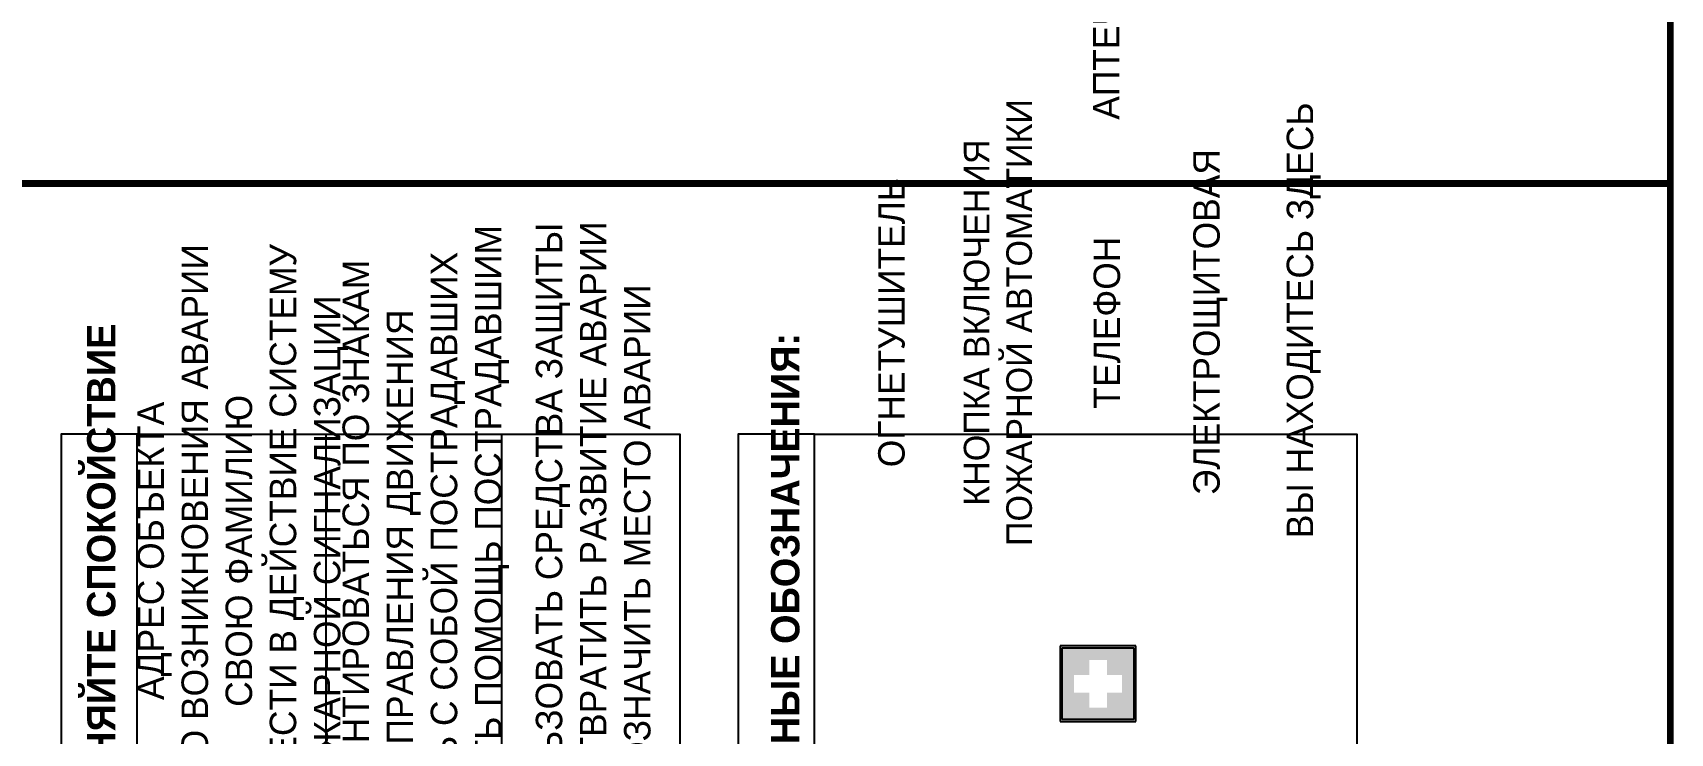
# Model space of a CAD drawing. Header units: millimetres. Extents: x 13114 to 67229, y 22859 to 38520.
# Drawn here: x 25449.5 to 25622.8, y 31233.5 to 31307.7 of the extents above; entities that cross this region are included whole.
import ezdxf

# ---------------------------------------------------------------- set-up
doc = ezdxf.new("R2010")
doc.units = ezdxf.units.MM
doc.styles.add('обычный', font='arial.ttf')

# ---------------------------------------------------------------- blocks, each defined once
blk = doc.blocks.new('A$C18900ED3')
h = blk.add_hatch(color=126)
h.paths.add_polyline_path([(-0.18, -0.18), (-7.02, -0.18), (-7.02, -7.02), (-0.18, -7.02)])
h.paths.add_polyline_path([(-5.89, -4.46), (-5.89, -2.77), (-4.46, -2.77), (-4.46, -1.31), (-2.77, -1.31), (-2.77, -2.77), (-1.33, -2.77), (-1.33, -4.46), (-2.77, -4.46), (-2.77, -5.89), (-4.46, -5.89), (-4.46, -4.46)], flags=16)
at = {"color": 126}
for p, q in [((-7.2, 0), (-7.2, -7.2)), ((0, 0), (-7.2, 0)), ((0, -7.2), (0, 0)), ((-7.02, -7.02), (-7.02, -0.18)), ((-7.02, -0.18), (-0.18, -0.18)), ((-0.18, -0.18), (-0.18, -7.02)), ((-7.2, -7.2), (0, -7.2)), ((-0.18, -7.02), (-7.02, -7.02))]:
    blk.add_line(p, q, dxfattribs=at)

msp = doc.modelspace()

# ---------------------------------------------------------------- linework, layer by layer
at = {"color": 1, "lineweight": 100}
for points in [[(25022.76, 31686.74), (25622.76, 31686.74), (25622.76, 31291.74), (25022.76, 31291.74)], [(25022.76, 31291.74), (25622.76, 31291.74), (25622.76, 30896.74), (25022.76, 30896.74)]]:
    msp.add_lwpolyline(points, close=True, dxfattribs=at)
for points in [[(25460.55, 31121.45), (25460.55, 31265.21), (25452.5, 31265.21), (25452.5, 31121.45)], [(25460.55, 31121.45), (25460.55, 31265.21), (25517.95, 31265.21), (25517.95, 31121.45)], [(25532.2, 31121.45), (25532.2, 31265.21), (25524.14, 31265.21), (25524.14, 31121.45)], [(25532.2, 31121.45), (25532.2, 31265.21), (25589.6, 31265.21), (25589.6, 31121.45)]]:
    msp.add_lwpolyline(points, close=True)
for points in [[(25480.54, 31179.86), (25480.54, 31121.45), (25480.54, 31265.21)], [(25499.12, 31179.86), (25499.12, 31121.45), (25499.12, 31265.21)]]:
    msp.add_lwpolyline(points)

# ---------------------------------------------------------------- block references
at = {"xscale": 1.111111111007631, "yscale": 1.111111111007631, "zscale": 1.111111111007631, "rotation": 89.99999999999999}
msp.add_blockref('A$C18900ED3', (25558.2, 31242.78), dxfattribs=at)

# ---------------------------------------------------------------- texts
at = {"lineweight": 0, "attachment_point": 5, "rotation": 90, "style": 'обычный'}
for s, insert, char_height, width in [('\\pi-8.4,l8.4,t8.4;{\\fProxima Nova Rg|b0|i0|c204|p2;АПТЕЧКА\\H1.1667x; }', (25563.07, 31307.06), 2.8, 126.6484), ('\\pi-8.1,l8.1,t8.1;{\\fProxima Nova Rg|b0|i0|c204|p2;КНОПКА ВКЛЮЧЕНИЯ\\PПОЖАРНОЙ АВТОМАТИКИ}', (25551.63, 31277.01), 2.7, 126.6484), ('\\pi-8.4,l8.4,t8.4;{\\fProxima Nova Rg|b0|i0|c204|p2;ВЫ НАХОДИТЕСЬ ЗДЕСЬ\\H1.1997x; }', (25583.98, 31277.25), 2.8, 126.6484), ('\\pi-8.4,l8.4,t8.4;{\\fProxima Nova Rg|b0|i0|c204|p2;ЭЛЕКТРОЩИТОВАЯ\\H1.1997x; }', (25574.09, 31277.06), 2.8, 126.6484), ('\\pi-8.4,l8.4,t8.4;{\\fProxima Nova Rg|b0|i0|c204|p2;ОГНЕТУШИТЕЛЬ\\H1.1997x; }', (25540.37, 31277.01), 2.8, 126.6484), ('\\pi-8.4,l8.4,t8.4;{\\fProxima Nova Rg|b0|i0|c204|p2;ИСПОЛЬЗОВАТЬ СРЕДСТВА ЗАЩИТЫ \\PПРЕДОТВРАТИТЬ РАЗВИТИЕ АВАРИИ\\PОБОЗНАЧИТЬ МЕСТО АВАРИИ}', (25508.81, 31252.72), 2.8, 126.6484), ('\\pi-8.4,l8.4,t8.4;{\\fProxima Nova Rg|b0|i0|c204|p2;ОРИЕНТИРОВАТЬСЯ ПО ЗНАКАМ \\PНАПРАВЛЕНИЯ ДВИЖЕНИЯ\\PВЗЯТЬ С СОБОЙ ПОСТРАДАВШИХ\\PОКАЗАТЬ ПОМОЩЬ ПОСТРАДАВШИМ}', (25491.08, 31252.77), 2.8, 126.6484), ('\\pi-8.4,l8.4,t8.4;{\\fProxima Nova Rg|b0|i0|c204|p2;ТЕЛЕФОН\\H1.1997x; }', (25563.16, 31277), 2.8, 126.6484), ('\\pi-8.4,l8.4,t8.4;{\\fProxima Nova Rg|b0|i0|c204|p2;АДРЕС ОБЪЕКТА\\PМЕСТО ВОЗНИКНОВЕНИЯ АВАРИИ\\PСВОЮ ФАМИЛИЮ\\PПРИВЕСТИ В ДЕЙСТВИЕ СИСТЕМУ \\PПОЖАРНОЙ СИГНАЛИЗАЦИИ}', (25471.71, 31252.84), 2.8, 126.6484), ('{\\fProxima Nova Rg|b1|i0|c204|p2;ДЕЙСТВИЯ ПРИ АВАРИИ: СОХРАНЯЙТЕ СПОКОЙСТВИЕ\\H1.6644x; }', (25457.18, 31220.39), 3, 175.1736), ('{\\fProxima Nova Rg|b1|i0|c204|p2;УСЛОВНЫЕ ОБОЗНАЧЕНИЯ:\\H1.1997x; }', (25529.14, 31247.03), 3, 175.1736)]:
    msp.add_mtext(s, dxfattribs=dict(at, insert=insert, char_height=char_height, width=width))

doc.saveas('drawing.dxf')
